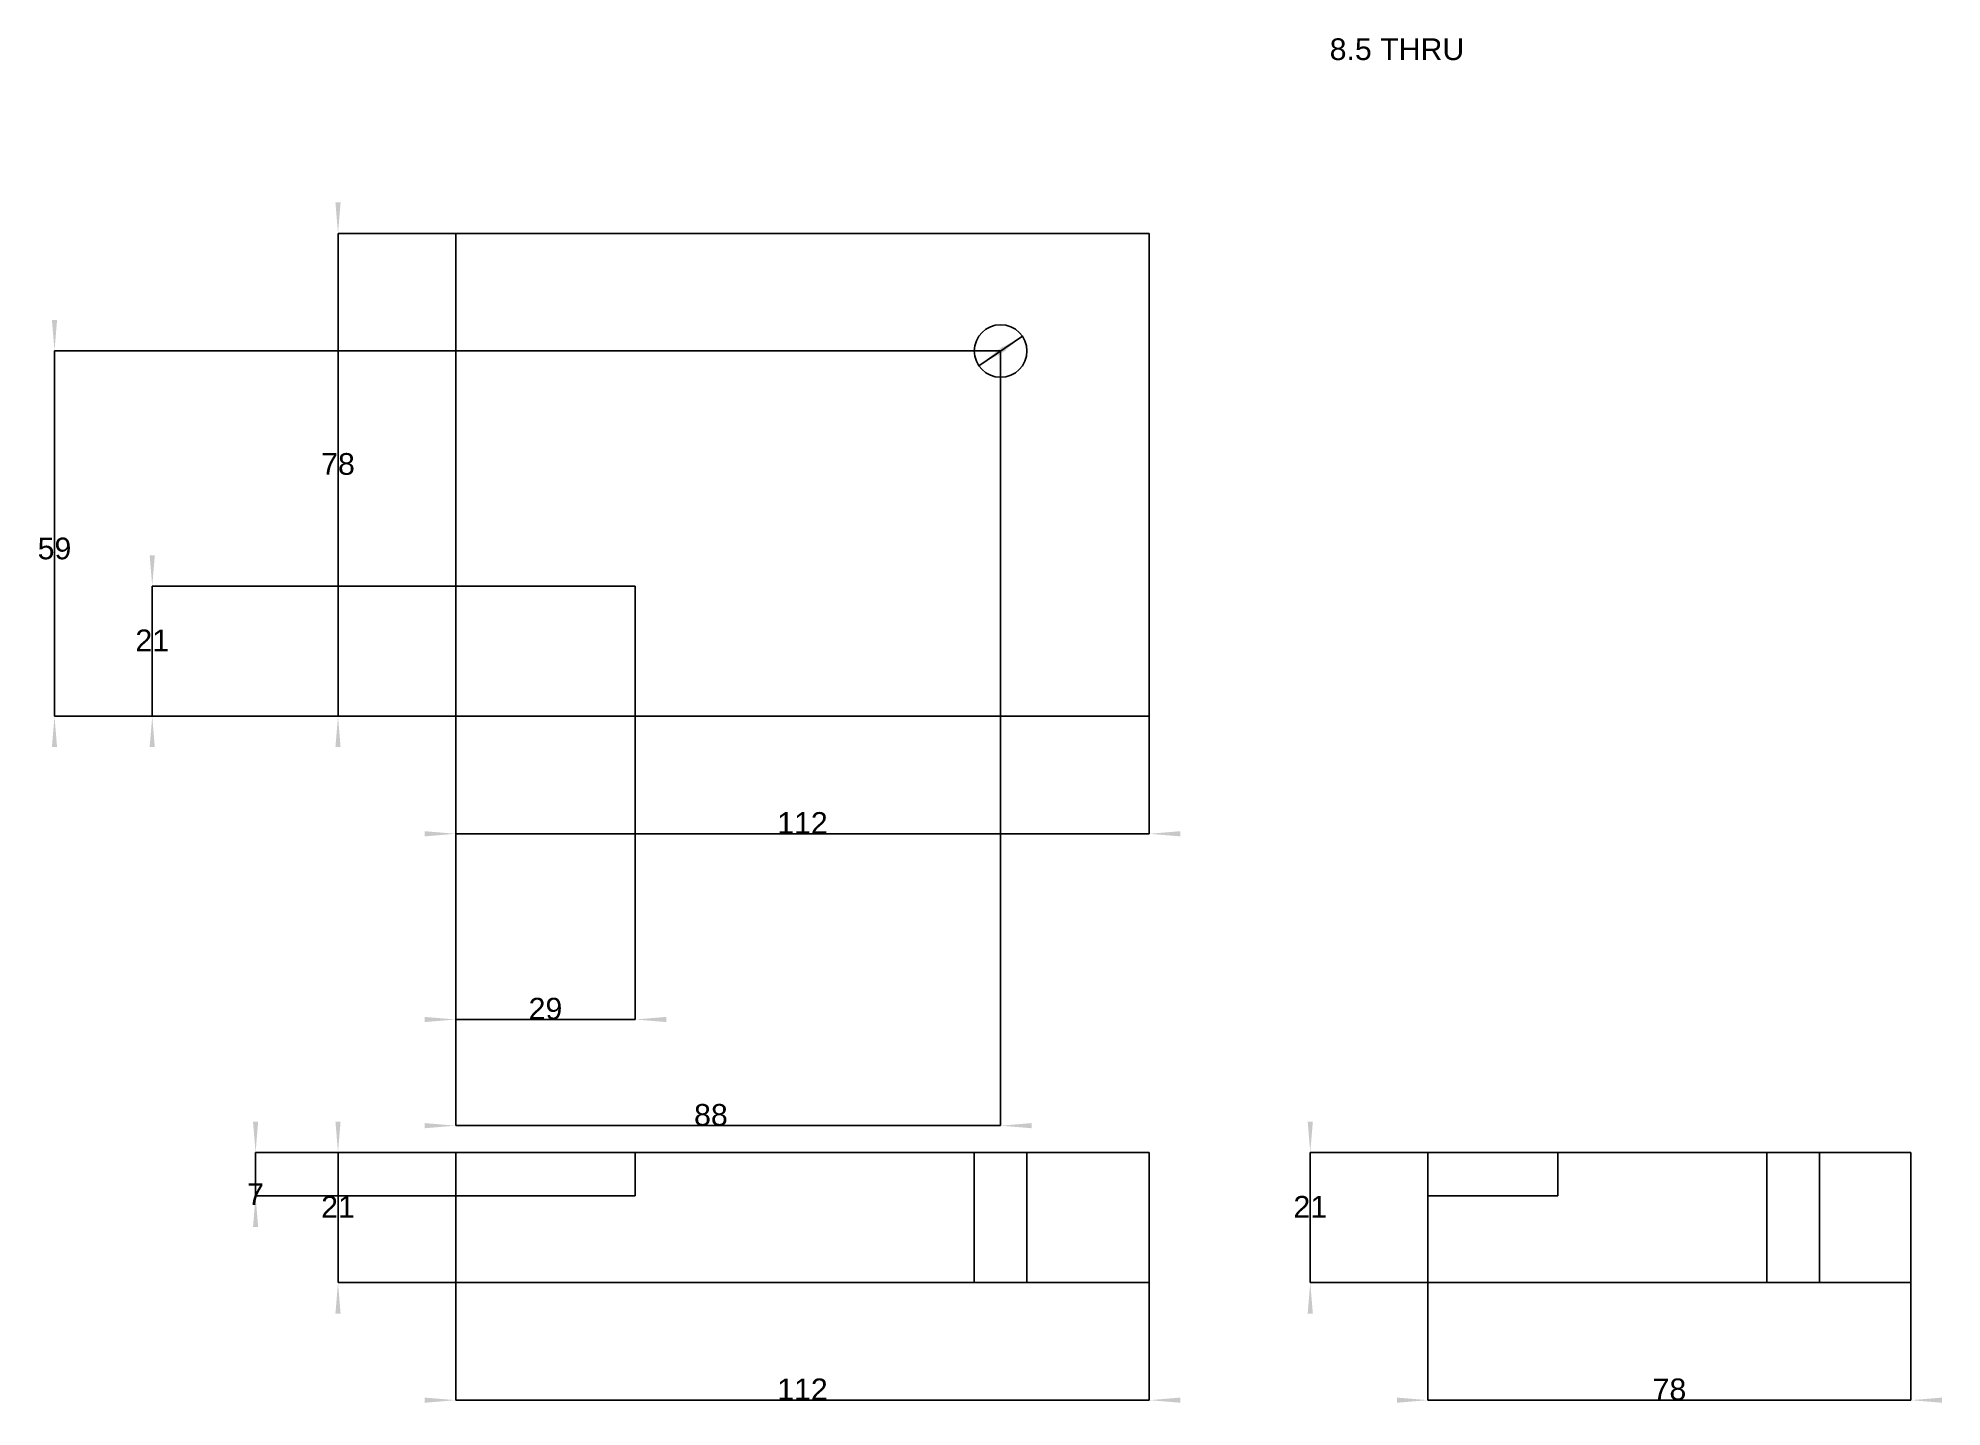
# Model space of a CAD drawing. Header units: millimetres. Extents: x 57 to 364, y 54 to 276.
import ezdxf
from ezdxf.enums import TextEntityAlignment as Align

# ---------------------------------------------------------------- set-up
doc = ezdxf.new("R2010")
doc.units = ezdxf.units.MM
doc.layers.get('0').update_dxf_attribs({"linetype": 'CONTINUOUS'})
for name, color, linetype in [('D', 7, 'CONTINUOUS'), ('D001', 7, 'CONTINUOUS'), ('D002', 7, 'CONTINUOUS'), ('D003', 7, 'CONTINUOUS'), ('D004', 7, 'CONTINUOUS'), ('D005', 7, 'CONTINUOUS'), ('D006', 7, 'CONTINUOUS'), ('D007', 7, 'CONTINUOUS'), ('D008', 7, 'CONTINUOUS'), ('D009', 7, 'CONTINUOUS'), ('D010', 7, 'CONTINUOUS'), ('D011', 7, 'CONTINUOUS'), ('Front', 7, 'CONTINUOUS'), ('Right', 7, 'CONTINUOUS'), ('Top', 7, 'CONTINUOUS')]:
    doc.layers.add(name, color=color, linetype=linetype)
doc.styles.get("Standard").update_dxf_attribs({"font": 'arial.ttf'})
doc.dimstyles.get("Standard").update_dxf_attribs({"dimscale": 0, "dimtxt": 2.5, "dimasz": 2.5, "dimexe": 1.25, "dimexo": 0.625, "dimtad": 1, "dimtxsty": 'STANDARD', "dimcen": 2.5, "dimazin": 3, "dimtfac": 1, "dimtmove": 0, "dimatfit": 3})

# ---------------------------------------------------------------- blocks, each defined once
blk = doc.blocks.new('*D')
at = {"color": 0}
for points in [[(119, 55.0833), (119, 55.9167), (124, 55.5)], [(241, 55.0833), (241, 55.9167), (236, 55.5)]]:
    blk.add_solid(points, dxfattribs=at)
at = {"layer": 'D'}
for p, q in [((124, 74.5), (124, 55.5)), ((236, 74.5), (236, 55.5)), ((124, 55.5), (236, 55.5))]:
    blk.add_line(p, q, dxfattribs=at)
blk.add_text('112', height=3.5, dxfattribs=at).set_placement((180, 55.5), align=Align.CENTER)
blk = doc.blocks.new('*D001')
at = {"color": 0}
for points in [[(104.583, 100.5), (105.417, 100.5), (105, 95.5)], [(104.583, 69.5), (105.417, 69.5), (105, 74.5)]]:
    blk.add_solid(points, dxfattribs=at)
at = {"layer": 'D001'}
for p, q in [((236, 95.5), (105, 95.5)), ((105, 74.5), (105, 95.5)), ((236, 74.5), (105, 74.5))]:
    blk.add_line(p, q, dxfattribs=at)
blk.add_text('21', height=3.5, dxfattribs=at).set_placement((105, 85), align=Align.CENTER)
blk = doc.blocks.new('*D002')
at = {"color": 0}
for points in [[(119, 146.583), (119, 147.417), (124, 147)], [(241, 146.583), (241, 147.417), (236, 147)]]:
    blk.add_solid(points, dxfattribs=at)
at = {"layer": 'D002'}
for p, q in [((124, 244), (124, 147)), ((236, 244), (236, 147)), ((124, 147), (236, 147))]:
    blk.add_line(p, q, dxfattribs=at)
blk.add_text('112', height=3.5, dxfattribs=at).set_placement((180, 147), align=Align.CENTER)
blk = doc.blocks.new('*D003')
at = {"color": 0}
for points in [[(104.583, 249), (105.417, 249), (105, 244)], [(104.583, 161), (105.417, 161), (105, 166)]]:
    blk.add_solid(points, dxfattribs=at)
at = {"layer": 'D003'}
for p, q in [((236, 244), (105, 244)), ((105, 166), (105, 244)), ((236, 166), (105, 166))]:
    blk.add_line(p, q, dxfattribs=at)
blk.add_text('78', height=3.5, dxfattribs=at).set_placement((105, 205), align=Align.CENTER)
blk = doc.blocks.new('*D004')
at = {"color": 0}
for points in [[(276, 55.0833), (276, 55.9167), (281, 55.5)], [(364, 55.0833), (364, 55.9167), (359, 55.5)]]:
    blk.add_solid(points, dxfattribs=at)
at = {"layer": 'D004'}
for p, q in [((281, 74.5), (281, 55.5)), ((359, 74.5), (359, 55.5)), ((281, 55.5), (359, 55.5))]:
    blk.add_line(p, q, dxfattribs=at)
blk.add_text('78', height=3.5, dxfattribs=at).set_placement((320, 55.5), align=Align.CENTER)
blk = doc.blocks.new('*D005')
at = {"color": 0}
for points in [[(261.583, 100.5), (262.417, 100.5), (262, 95.5)], [(261.583, 69.5), (262.417, 69.5), (262, 74.5)]]:
    blk.add_solid(points, dxfattribs=at)
at = {"layer": 'D005'}
for p, q in [((359, 95.5), (262, 95.5)), ((262, 74.5), (262, 95.5)), ((359, 74.5), (262, 74.5))]:
    blk.add_line(p, q, dxfattribs=at)
blk.add_text('21', height=3.5, dxfattribs=at).set_placement((262, 85), align=Align.CENTER)
blk = doc.blocks.new('*D006')
at = {"color": 0}
for points in [[(119, 116.583), (119, 117.417), (124, 117)], [(158, 116.583), (158, 117.417), (153, 117)]]:
    blk.add_solid(points, dxfattribs=at)
at = {"layer": 'D006'}
for p, q in [((124, 166), (124, 117)), ((153, 166), (153, 117)), ((124, 117), (153, 117))]:
    blk.add_line(p, q, dxfattribs=at)
blk.add_text('29', height=3.5, dxfattribs=at).set_placement((138.5, 117), align=Align.CENTER)
blk = doc.blocks.new('*D007')
at = {"color": 0}
for points in [[(74.5833, 192), (75.4167, 192), (75, 187)], [(74.5833, 161), (75.4167, 161), (75, 166)]]:
    blk.add_solid(points, dxfattribs=at)
at = {"layer": 'D007'}
for p, q in [((124, 187), (75, 187)), ((75, 166), (75, 187)), ((124, 166), (75, 166))]:
    blk.add_line(p, q, dxfattribs=at)
blk.add_text('21', height=3.5, dxfattribs=at).set_placement((75, 176.5), align=Align.CENTER)
blk = doc.blocks.new('*D008')
at = {"color": 0}
for points in [[(91.2714, 100.5), (92.1048, 100.5), (91.6881, 95.5)], [(91.2714, 83.5), (92.1048, 83.5), (91.6881, 88.5)]]:
    blk.add_solid(points, dxfattribs=at)
at = {"layer": 'D008'}
for p, q in [((236, 95.5), (91.6881, 95.5)), ((91.6881, 88.5), (91.6881, 95.5)), ((124, 88.5), (91.6881, 88.5))]:
    blk.add_line(p, q, dxfattribs=at)
blk.add_text('7', height=3.5, dxfattribs=at).set_placement((91.6881, 87.0097), align=Align.CENTER)
blk = doc.blocks.new('*D009')
at = {"color": 0}
for points in [[(119, 99.4304), (119, 100.264), (124, 99.847)], [(217, 99.4304), (217, 100.264), (212, 99.847)]]:
    blk.add_solid(points, dxfattribs=at)
at = {"layer": 'D009'}
for p, q in [((212, 225), (212, 99.847)), ((124, 166), (124, 99.847)), ((124, 99.847), (212, 99.847))]:
    blk.add_line(p, q, dxfattribs=at)
blk.add_text('88', height=3.5, dxfattribs=at).set_placement((165.216, 99.847), align=Align.CENTER)
blk = doc.blocks.new('*D010')
at = {"color": 0}
for points in [[(58.799, 230), (59.6323, 230), (59.2156, 225)], [(58.799, 161), (59.6323, 161), (59.2156, 166)]]:
    blk.add_solid(points, dxfattribs=at)
at = {"layer": 'D010'}
for p, q in [((212, 225), (59.2156, 225)), ((59.2156, 166), (59.2156, 225)), ((124, 166), (59.2156, 166))]:
    blk.add_line(p, q, dxfattribs=at)
blk.add_text('59', height=3.5, dxfattribs=at).set_placement((59.2156, 191.347), align=Align.CENTER)
blk = doc.blocks.new('*D011')
at = {"color": 0}
for points in [[(212.855, 225.074), (212.388, 225.765), (208.478, 222.622)], [(211.612, 224.235), (211.145, 224.926), (215.522, 227.378)]]:
    blk.add_solid(points, dxfattribs=at)
at = {"layer": 'D011'}
blk.add_line((215.522, 227.378), (208.478, 222.622), dxfattribs=at)
blk.add_text('8.5 THRU', height=3.5, dxfattribs=at).set_placement((276, 272), align=Align.CENTER)

msp = doc.modelspace()

# ---------------------------------------------------------------- linework, layer by layer
at = {"layer": 'Front'}
for p, q in [((124, 88.5), (124, 95.5)), ((124, 95.5), (153, 95.5)), ((124, 74.5), (124, 95.5)), ((124, 95.5), (236, 95.5)), ((153, 95.5), (236, 95.5)), ((153, 88.5), (153, 95.5)), ((153, 88.5), (153, 95.5)), ((207.75, 74.5), (207.75, 95.5)), ((216.25, 74.5), (216.25, 95.5)), ((236, 74.5), (236, 95.5)), ((236, 74.5), (236, 95.5)), ((124, 74.5), (124, 88.5)), ((124, 88.5), (153, 88.5)), ((124, 88.5), (153, 88.5)), ((124, 74.5), (236, 74.5)), ((124, 74.5), (236, 74.5))]:
    msp.add_line(p, q, dxfattribs=at)
for points in [[(216.25, 95.5), (216.143, 95.5), (215.829, 95.5), (215.323, 95.5), (214.65, 95.5), (213.844, 95.5), (212.946, 95.5), (212, 95.5), (211.054, 95.5), (210.156, 95.5), (209.35, 95.5), (208.677, 95.5), (208.171, 95.5), (207.857, 95.5), (207.75, 95.5)], [(207.75, 95.5), (207.857, 95.5), (208.171, 95.5), (208.677, 95.5), (209.35, 95.5), (210.156, 95.5), (211.054, 95.5), (212, 95.5), (212.946, 95.5), (213.844, 95.5), (214.65, 95.5), (215.323, 95.5), (215.829, 95.5), (216.143, 95.5), (216.25, 95.5)], [(216.25, 74.5), (216.143, 74.5), (215.829, 74.5), (215.323, 74.5), (214.65, 74.5), (213.844, 74.5), (212.946, 74.5), (212, 74.5), (211.054, 74.5), (210.156, 74.5), (209.35, 74.5), (208.677, 74.5), (208.171, 74.5), (207.857, 74.5), (207.75, 74.5)], [(207.75, 74.5), (207.857, 74.5), (208.171, 74.5), (208.677, 74.5), (209.35, 74.5), (210.156, 74.5), (211.054, 74.5), (212, 74.5), (212.946, 74.5), (213.844, 74.5), (214.65, 74.5), (215.323, 74.5), (215.829, 74.5), (216.143, 74.5), (216.25, 74.5)]]:
    msp.add_open_spline(points, degree=1, dxfattribs=at)
at = {"layer": 'Right'}
for p, q in [((281, 74.5), (281, 95.5)), ((281, 95.5), (359, 95.5)), ((281, 88.5), (281, 95.5)), ((281, 95.5), (302, 95.5)), ((302, 88.5), (302, 95.5)), ((302, 95.5), (359, 95.5)), ((302, 88.5), (302, 95.5)), ((335.75, 74.5), (335.75, 95.5)), ((344.25, 74.5), (344.25, 95.5)), ((359, 74.5), (359, 95.5)), ((359, 74.5), (359, 95.5)), ((281, 74.5), (281, 88.5)), ((281, 88.5), (302, 88.5)), ((281, 88.5), (302, 88.5)), ((281, 74.5), (359, 74.5)), ((281, 74.5), (359, 74.5))]:
    msp.add_line(p, q, dxfattribs=at)
for points in [[(344.25, 95.5), (344.143, 95.5), (343.829, 95.5), (343.323, 95.5), (342.65, 95.5), (341.844, 95.5), (340.946, 95.5), (340, 95.5), (339.054, 95.5), (338.156, 95.5), (337.35, 95.5), (336.677, 95.5), (336.171, 95.5), (335.857, 95.5), (335.75, 95.5)], [(340, 95.5), (340.476, 95.5), (340.946, 95.5), (341.404, 95.5), (341.844, 95.5), (342.261, 95.5), (342.65, 95.5), (343.005, 95.5), (343.323, 95.5), (343.599, 95.5), (343.829, 95.5), (344.012, 95.5), (344.143, 95.5), (344.223, 95.5), (344.25, 95.5)], [(344.25, 74.5), (344.143, 74.5), (343.829, 74.5), (343.323, 74.5), (342.65, 74.5), (341.844, 74.5), (340.946, 74.5), (340, 74.5), (339.054, 74.5), (338.156, 74.5), (337.35, 74.5), (336.677, 74.5), (336.171, 74.5), (335.857, 74.5), (335.75, 74.5)], [(340, 74.5), (340.476, 74.5), (340.946, 74.5), (341.404, 74.5), (341.844, 74.5), (342.261, 74.5), (342.65, 74.5), (343.005, 74.5), (343.323, 74.5), (343.599, 74.5), (343.829, 74.5), (344.012, 74.5), (344.143, 74.5), (344.223, 74.5), (344.25, 74.5)]]:
    msp.add_open_spline(points, degree=1, dxfattribs=at)
for points in [[(335.75, 95.5), (335.763, 95.5), (335.777, 95.5), (335.817, 95.5), (335.857, 95.5), (335.923, 95.5), (335.988, 95.5), (336.08, 95.5), (336.171, 95.5), (336.286, 95.5), (336.401, 95.5), (336.539, 95.5), (336.677, 95.5), (336.836, 95.5), (336.995, 95.5), (337.172, 95.5), (337.35, 95.5), (337.545, 95.5), (337.739, 95.5), (337.947, 95.5), (338.156, 95.5), (338.376, 95.5), (338.596, 95.5), (338.825, 95.5), (339.054, 95.5), (339.522, 95.5), (340, 95.5)], [(335.75, 74.5), (335.763, 74.5), (335.777, 74.5), (335.817, 74.5), (335.857, 74.5), (335.923, 74.5), (335.988, 74.5), (336.08, 74.5), (336.171, 74.5), (336.286, 74.5), (336.401, 74.5), (336.539, 74.5), (336.677, 74.5), (336.836, 74.5), (336.995, 74.5), (337.172, 74.5), (337.35, 74.5), (337.545, 74.5), (337.739, 74.5), (337.947, 74.5), (338.156, 74.5), (338.376, 74.5), (338.596, 74.5), (338.825, 74.5), (339.054, 74.5), (339.522, 74.5), (340, 74.5)]]:
    msp.add_open_spline(points, degree=2, knots=[4.712389, 4.712389, 4.712389, 4.8245887, 4.8245887, 4.9367885, 4.9367885, 5.0489882, 5.0489882, 5.1611879, 5.1611879, 5.2733877, 5.2733877, 5.3855874, 5.3855874, 5.4977871, 5.4977871, 5.6099869, 5.6099869, 5.7221866, 5.7221866, 5.8343864, 5.8343864, 5.9465861, 5.9465861, 6.0587858, 6.0587858, 6.2831853, 6.2831853, 6.2831853], dxfattribs=at)
at = {"layer": 'Top'}
for p, q in [((124, 187), (124, 244)), ((124, 244), (236, 244)), ((124, 166), (124, 244)), ((124, 244), (236, 244)), ((236, 166), (236, 244)), ((236, 166), (236, 244)), ((124, 166), (124, 187)), ((124, 187), (153, 187)), ((124, 187), (153, 187)), ((153, 166), (153, 187)), ((153, 166), (153, 187)), ((124, 166), (153, 166)), ((124, 166), (236, 166)), ((153, 166), (236, 166))]:
    msp.add_line(p, q, dxfattribs=at)
msp.add_circle((212, 225), 4.25, dxfattribs=at)
msp.add_circle((212, 225), 4.25, dxfattribs=at)

# ---------------------------------------------------------------- dimensions: what is measured, and where the dimension line sits
at = {"layer": 'D'}
dim = msp.add_linear_dim(base=(180, 55.5), p1=(124, 74.5), p2=(236, 74.5), text='112', dimstyle='STANDARD', dxfattribs=at)
dim.commit()
dim.dimension.update_dxf_attribs({"geometry": '*D', "text_midpoint": (180, 60.5)})
at = {"layer": 'D001'}
dim = msp.add_linear_dim(base=(105, 85), p1=(236, 74.5), p2=(236, 95.5), angle=90, text='21', dimstyle='STANDARD', dxfattribs=at)
dim.commit()
dim.dimension.update_dxf_attribs({"geometry": '*D001', "text_midpoint": (110, 85)})
at = {"layer": 'D002'}
dim = msp.add_linear_dim(base=(180, 147), p1=(124, 244), p2=(236, 244), text='112', dimstyle='STANDARD', dxfattribs=at)
dim.commit()
dim.dimension.update_dxf_attribs({"geometry": '*D002', "text_midpoint": (180, 152)})
at = {"layer": 'D003'}
dim = msp.add_linear_dim(base=(105, 205), p1=(236, 166), p2=(236, 244), angle=90, text='78', dimstyle='STANDARD', dxfattribs=at)
dim.commit()
dim.dimension.update_dxf_attribs({"geometry": '*D003', "text_midpoint": (110, 205)})
at = {"layer": 'D004'}
dim = msp.add_linear_dim(base=(320, 55.5), p1=(281, 74.5), p2=(359, 74.5), text='78', dimstyle='STANDARD', dxfattribs=at)
dim.commit()
dim.dimension.update_dxf_attribs({"geometry": '*D004', "text_midpoint": (320, 60.5)})
at = {"layer": 'D005'}
dim = msp.add_linear_dim(base=(262, 85), p1=(359, 74.5), p2=(359, 95.5), angle=90, text='21', dimstyle='STANDARD', dxfattribs=at)
dim.commit()
dim.dimension.update_dxf_attribs({"geometry": '*D005', "text_midpoint": (267, 85)})
at = {"layer": 'D006'}
dim = msp.add_linear_dim(base=(138.5, 117), p1=(124, 166), p2=(153, 166), text='29', dimstyle='STANDARD', dxfattribs=at)
dim.commit()
dim.dimension.update_dxf_attribs({"geometry": '*D006', "text_midpoint": (138.5, 122)})
at = {"layer": 'D007'}
dim = msp.add_linear_dim(base=(75, 176.5), p1=(124, 166), p2=(124, 187), angle=90, text='21', dimstyle='STANDARD', dxfattribs=at)
dim.commit()
dim.dimension.update_dxf_attribs({"geometry": '*D007', "text_midpoint": (80, 176.5)})
at = {"layer": 'D008'}
dim = msp.add_linear_dim(base=(91.688, 87.01), p1=(124, 88.5), p2=(236, 95.5), angle=90, text='7', dimstyle='STANDARD', dxfattribs=at)
dim.commit()
dim.dimension.update_dxf_attribs({"geometry": '*D008', "text_midpoint": (92, 92)})
at = {"layer": 'D009'}
dim = msp.add_linear_dim(base=(165.216, 99.847), p1=(124, 166), p2=(212, 225), text='88', dimstyle='STANDARD', dxfattribs=at)
dim.commit()
dim.dimension.update_dxf_attribs({"geometry": '*D009', "text_midpoint": (168, 104)})
at = {"layer": 'D010'}
dim = msp.add_linear_dim(base=(59.216, 191.347), p1=(124, 166), p2=(212, 225), angle=90, text='59', dimstyle='STANDARD', dxfattribs=at)
dim.commit()
dim.dimension.update_dxf_attribs({"geometry": '*D010', "text_midpoint": (62, 195.5)})
at = {"layer": 'D011'}
dim = msp.add_diameter_dim_2p(p1=(215.522, 227.378), p2=(208.478, 222.622), text='8.5 THRU', dimstyle='STANDARD', dxfattribs=at)
dim.commit()
dim.dimension.update_dxf_attribs({"geometry": '*D011', "text_midpoint": (276, 272)})

doc.saveas('drawing.dxf')
